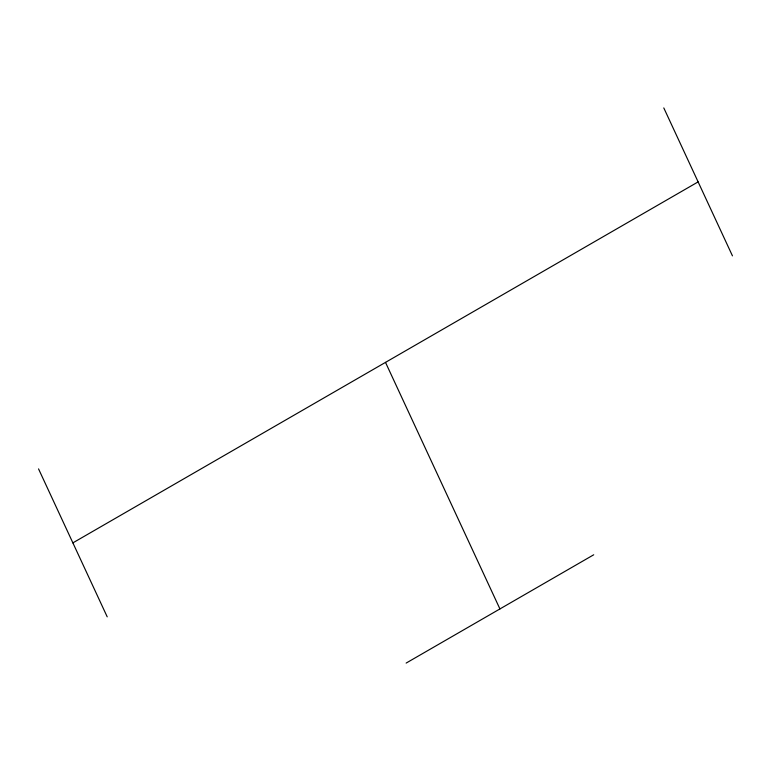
<?xml version="1.0" encoding="UTF-8"?>
<svg xmlns="http://www.w3.org/2000/svg" width="771" height="771" viewBox="0 0 771 771"><rect width="100%" height="100%" fill="white"/><g stroke="black" fill="none" stroke-linecap="round" stroke-linejoin="round"><path stroke-width="1.16" d="M72.879 542.871L698.121 181.889M406.144 663.079L593.718 554.783M663.792 107.921L732.45 255.856M385.5 362.38L499.926 608.936M38.55 468.903L107.208 616.839"/></g></svg>
